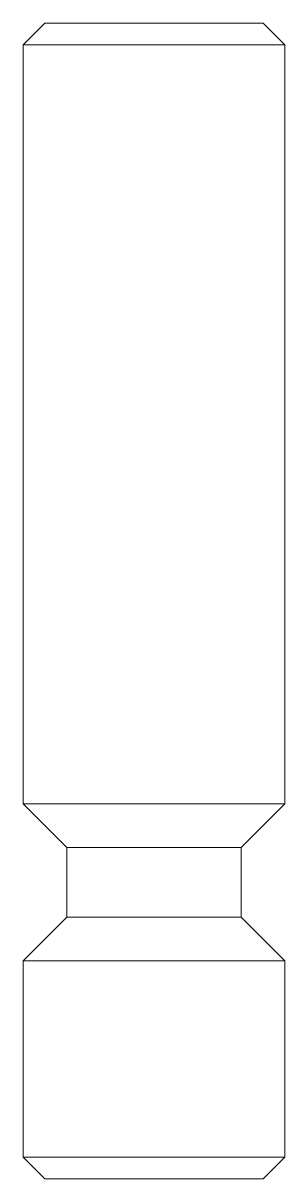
# Paper-space layout '_Front' of a CAD drawing. Header units: millimetres. Extents: x -3 to 3, y 0 to 26.5.
import ezdxf

# ---------------------------------------------------------------- set-up
doc = ezdxf.new("R2010")
doc.units = ezdxf.units.MM

psp = doc.layouts.new('_Front')

# ---------------------------------------------------------------- linework, layer by layer
at = {"color": 7, "linetype": 'Continuous', "lineweight": 15}
for p, q in [((-2.5, 26.5), (-3, 26)), ((-2.5, 26.5), (2.5, 26.5)), ((3, 26), (2.5, 26.5)), ((-3, 26), (-3, 8.6)), ((3, 26), (-3, 26)), ((3, 8.6), (3, 26)), ((-3, 8.6), (-2, 7.6)), ((3, 8.6), (-3, 8.6)), ((2, 7.6), (3, 8.6)), ((-2, 7.6), (-2, 6)), ((2, 7.6), (-2, 7.6)), ((2, 6), (2, 7.6)), ((-2, 6), (-3, 5)), ((2, 6), (-2, 6)), ((3, 5), (2, 6)), ((-3, 5), (-3, 0.5)), ((3, 5), (-3, 5)), ((3, 0.5), (3, 5)), ((-3, 0.5), (-2.5, 0)), ((-3, 0.5), (3, 0.5)), ((2.5, 0), (3, 0.5)), ((2.5, 0), (-2.5, 0))]:
    psp.add_line(p, q, dxfattribs=at)

doc.saveas('drawing.dxf')
